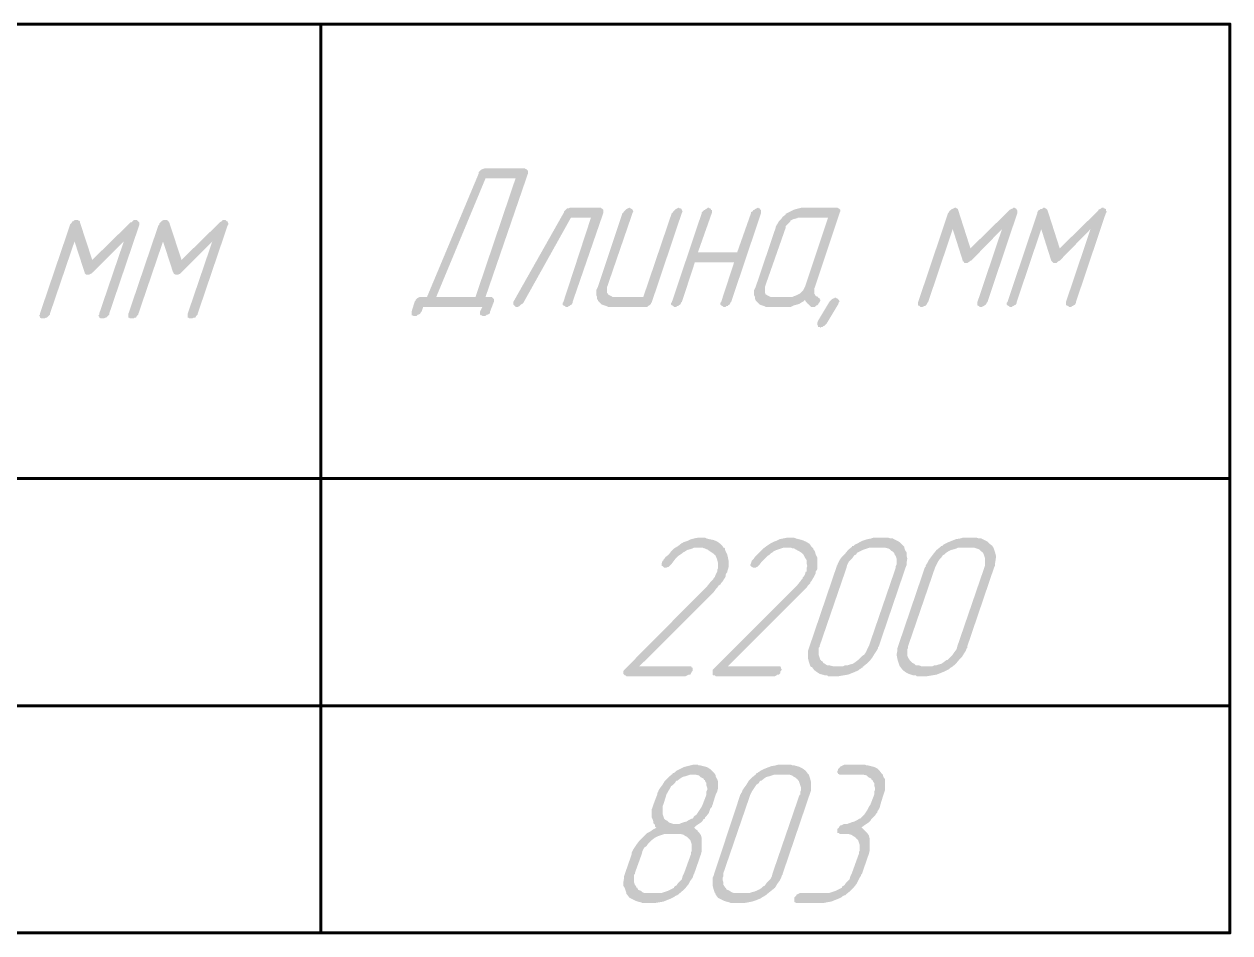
# Model space of a CAD drawing. Extents: x 260 to 1101, y 70 to 664.
# Drawn here: x 630.96 to 670.76, y 272.79 to 302.79 of the extents above; entities that cross this region are included whole.
import ezdxf

# ---------------------------------------------------------------- set-up
doc = ezdxf.new("R2010")
doc.units = 0
doc.header["$MEASUREMENT"] = 0
doc.layers.add('PDF _Геометрия', color=7, linetype='CONTINUOUS')
doc.layers.add('PDF _Сплошная заливка', color=7, linetype='CONTINUOUS')

msp = doc.modelspace()

# ---------------------------------------------------------------- hatches: boundary and pattern name
at = {"layer": 'PDF _Сплошная заливка', "transparency": 33554559}
h = msp.add_hatch(color=256, dxfattribs=at)
h.paths.add_polyline_path([(647.179, 297.697), (646.188, 297.697), (644.562, 293.785), (645.857, 293.785)], flags=0)
h.paths.add_polyline_path([(647.509, 298.002), (647.534, 298.002), (647.56, 297.976), (647.585, 297.951), (647.585, 297.9), (647.585, 297.849), (646.188, 293.785), (646.366, 293.785), (646.391, 293.785), (646.416, 293.76), (646.442, 293.735), (646.467, 293.709), (646.467, 293.684), (646.467, 293.633), (646.34, 293.303), (646.34, 293.303), (646.34, 293.277), (646.315, 293.227), (646.264, 293.201), (646.239, 293.201), (646.213, 293.176), (646.162, 293.15), (646.137, 293.15), (646.137, 293.15), (646.086, 293.15), (646.061, 293.176), (646.035, 293.176), (646.01, 293.201), (646.01, 293.201), (646.01, 293.252), (646.01, 293.303), (646.086, 293.455), (644.13, 293.455), (644.079, 293.303), (644.079, 293.303), (644.054, 293.277), (644.028, 293.227), (643.977, 293.201), (643.952, 293.201), (643.927, 293.176), (643.901, 293.15), (643.851, 293.15), (643.851, 293.15), (643.825, 293.15), (643.774, 293.176), (643.749, 293.176), (643.749, 293.201), (643.749, 293.227), (643.749, 293.252), (643.749, 293.303), (643.851, 293.633), (643.851, 293.633), (643.876, 293.658), (643.876, 293.684), (643.901, 293.709), (643.927, 293.735), (643.977, 293.76), (644.028, 293.785), (644.079, 293.785), (644.257, 293.785), (645.959, 297.849), (645.959, 297.875), (645.959, 297.875), (645.959, 297.9), (645.985, 297.926), (646.035, 297.976), (646.086, 298.002), (646.162, 298.027), (647.483, 298.027)], flags=0)
for points in [[(649.998, 296.706), (650.024, 296.706), (650.049, 296.681), (650.075, 296.656), (650.075, 296.605), (650.075, 296.554), (649.058, 293.608), (649.058, 293.608), (649.058, 293.582), (649.033, 293.531), (648.982, 293.506), (648.957, 293.481), (648.931, 293.481), (648.906, 293.455), (648.855, 293.455), (648.855, 293.455), (648.83, 293.455), (648.804, 293.481), (648.754, 293.506), (648.754, 293.506), (648.728, 293.531), (648.728, 293.557), (648.728, 293.582), (648.754, 293.608), (649.668, 296.402), (649.008, 296.402), (647.433, 293.582), (647.433, 293.582), (647.407, 293.557), (647.356, 293.531), (647.306, 293.481), (647.255, 293.455), (647.229, 293.455), (647.204, 293.455), (647.179, 293.455), (647.153, 293.481), (647.128, 293.506), (647.128, 293.506), (647.102, 293.531), (647.102, 293.557), (647.102, 293.608), (647.128, 293.658), (648.779, 296.579), (648.779, 296.605), (648.779, 296.605), (648.83, 296.656), (648.881, 296.706), (648.931, 296.706), (648.982, 296.732), (649.998, 296.732)], [(652.59, 296.706), (652.615, 296.706), (652.666, 296.681), (652.666, 296.656), (652.666, 296.656), (652.691, 296.605), (652.666, 296.554), (651.675, 293.608), (651.675, 293.608), (651.65, 293.582), (651.65, 293.557), (651.624, 293.531), (651.599, 293.506), (651.548, 293.481), (651.523, 293.455), (651.446, 293.455), (650.278, 293.455), (650.227, 293.455), (650.176, 293.481), (650.1, 293.506), (650.024, 293.531), (649.973, 293.582), (649.922, 293.633), (649.897, 293.658), (649.897, 293.684), (649.871, 293.709), (649.871, 293.785), (649.846, 293.836), (649.846, 293.912), (649.846, 294.014), (649.897, 294.116), (650.71, 296.554), (650.735, 296.554), (650.735, 296.579), (650.761, 296.605), (650.811, 296.656), (650.811, 296.656), (650.837, 296.681), (650.888, 296.706), (650.938, 296.732), (650.938, 296.732), (650.964, 296.706), (650.989, 296.706), (651.015, 296.681), (651.04, 296.656), (651.04, 296.656), (651.065, 296.605), (651.04, 296.554), (650.202, 294.116), (650.202, 294.09), (650.202, 294.09), (650.202, 294.065), (650.202, 294.014), (650.202, 293.963), (650.202, 293.912), (650.227, 293.887), (650.227, 293.862), (650.253, 293.862), (650.278, 293.836), (650.329, 293.811), (650.379, 293.785), (650.43, 293.785), (651.396, 293.785), (652.336, 296.554), (652.361, 296.554), (652.361, 296.579), (652.386, 296.605), (652.437, 296.656), (652.437, 296.656), (652.463, 296.681), (652.514, 296.706), (652.564, 296.732), (652.564, 296.732)], [(655.206, 296.706), (655.232, 296.706), (655.257, 296.681), (655.257, 296.656), (655.283, 296.656), (655.283, 296.605), (655.283, 296.554), (654.292, 293.608), (654.266, 293.608), (654.266, 293.582), (654.241, 293.531), (654.19, 293.506), (654.19, 293.481), (654.139, 293.481), (654.114, 293.455), (654.063, 293.455), (654.063, 293.455), (654.038, 293.455), (654.012, 293.481), (653.962, 293.506), (653.962, 293.506), (653.936, 293.531), (653.936, 293.557), (653.936, 293.582), (653.962, 293.608), (654.393, 294.928), (653.098, 294.928), (652.666, 293.608), (652.64, 293.608), (652.64, 293.582), (652.615, 293.531), (652.564, 293.506), (652.539, 293.481), (652.514, 293.481), (652.488, 293.455), (652.437, 293.455), (652.437, 293.455), (652.412, 293.455), (652.386, 293.481), (652.336, 293.506), (652.336, 293.506), (652.31, 293.531), (652.31, 293.557), (652.31, 293.582), (652.336, 293.608), (653.326, 296.554), (653.326, 296.554), (653.326, 296.579), (653.352, 296.605), (653.403, 296.656), (653.428, 296.656), (653.453, 296.681), (653.504, 296.706), (653.53, 296.732), (653.555, 296.732), (653.58, 296.706), (653.606, 296.706), (653.631, 296.681), (653.631, 296.656), (653.657, 296.656), (653.657, 296.605), (653.657, 296.554), (653.199, 295.259), (654.495, 295.259), (654.952, 296.554), (654.952, 296.554), (654.952, 296.579), (655.003, 296.605), (655.029, 296.656), (655.054, 296.656), (655.079, 296.681), (655.13, 296.706), (655.181, 296.732), (655.181, 296.732)], [(663.666, 296.706), (663.692, 296.706), (663.717, 296.681), (663.717, 296.656), (663.742, 296.63), (663.742, 296.605), (663.742, 296.579), (663.742, 296.554), (662.752, 293.608), (662.752, 293.608), (662.726, 293.582), (662.701, 293.531), (662.65, 293.506), (662.65, 293.481), (662.625, 293.481), (662.574, 293.455), (662.523, 293.455), (662.523, 293.455), (662.498, 293.455), (662.472, 293.481), (662.421, 293.506), (662.421, 293.506), (662.421, 293.531), (662.421, 293.557), (662.421, 293.582), (662.421, 293.608), (663.234, 296.021), (662.218, 294.979), (662.193, 294.979), (662.193, 294.979), (662.167, 294.954), (662.091, 294.903), (662.066, 294.903), (662.04, 294.903), (662.015, 294.903), (661.989, 294.903), (661.964, 294.954), (661.939, 294.954), (661.939, 294.979), (661.608, 296.021), (660.795, 293.608), (660.795, 293.608), (660.77, 293.582), (660.745, 293.531), (660.719, 293.506), (660.694, 293.481), (660.668, 293.481), (660.618, 293.455), (660.567, 293.455), (660.567, 293.455), (660.541, 293.455), (660.516, 293.481), (660.465, 293.506), (660.465, 293.506), (660.465, 293.531), (660.465, 293.557), (660.465, 293.582), (660.465, 293.608), (661.456, 296.554), (661.456, 296.554), (661.481, 296.579), (661.507, 296.63), (661.558, 296.656), (661.558, 296.681), (661.583, 296.681), (661.634, 296.706), (661.685, 296.732), (661.71, 296.732), (661.735, 296.706), (661.735, 296.706), (661.761, 296.706), (661.761, 296.681), (661.786, 296.681), (661.786, 296.656), (662.193, 295.386), (663.463, 296.63), (663.488, 296.656), (663.488, 296.656), (663.539, 296.681), (663.59, 296.706), (663.615, 296.732), (663.641, 296.732)], [(666.588, 296.706), (666.613, 296.706), (666.664, 296.681), (666.664, 296.656), (666.664, 296.63), (666.689, 296.605), (666.689, 296.579), (666.664, 296.554), (665.673, 293.608), (665.673, 293.608), (665.673, 293.582), (665.648, 293.531), (665.597, 293.506), (665.572, 293.481), (665.546, 293.481), (665.521, 293.455), (665.47, 293.455), (665.47, 293.455), (665.445, 293.455), (665.419, 293.481), (665.368, 293.506), (665.343, 293.506), (665.343, 293.531), (665.343, 293.557), (665.343, 293.582), (665.343, 293.608), (666.156, 296.021), (665.14, 294.979), (665.14, 294.979), (665.14, 294.979), (665.089, 294.954), (665.038, 294.903), (665.013, 294.903), (664.962, 294.903), (664.962, 294.903), (664.936, 294.903), (664.886, 294.954), (664.886, 294.954), (664.86, 294.979), (664.53, 296.021), (663.717, 293.608), (663.717, 293.608), (663.717, 293.582), (663.692, 293.531), (663.641, 293.506), (663.615, 293.481), (663.59, 293.481), (663.565, 293.455), (663.514, 293.455), (663.514, 293.455), (663.488, 293.455), (663.463, 293.481), (663.412, 293.506), (663.412, 293.506), (663.387, 293.531), (663.387, 293.557), (663.387, 293.582), (663.412, 293.608), (664.403, 296.554), (664.403, 296.554), (664.403, 296.579), (664.428, 296.63), (664.479, 296.656), (664.505, 296.681), (664.53, 296.681), (664.581, 296.706), (664.606, 296.732), (664.632, 296.732), (664.657, 296.706), (664.682, 296.706), (664.682, 296.706), (664.708, 296.681), (664.708, 296.681), (664.733, 296.656), (665.14, 295.386), (666.41, 296.63), (666.41, 296.656), (666.41, 296.656), (666.461, 296.681), (666.511, 296.706), (666.537, 296.732), (666.588, 296.732)], [(634.679, 296.325), (634.705, 296.3), (634.73, 296.275), (634.73, 296.275), (634.756, 296.249), (634.756, 296.198), (634.756, 296.173), (634.756, 296.148), (633.765, 293.227), (633.765, 293.201), (633.739, 293.176), (633.714, 293.15), (633.663, 293.1), (633.663, 293.1), (633.638, 293.1), (633.587, 293.074), (633.536, 293.074), (633.536, 293.074), (633.511, 293.074), (633.485, 293.074), (633.435, 293.1), (633.435, 293.1), (633.435, 293.125), (633.409, 293.176), (633.435, 293.201), (633.435, 293.227), (634.248, 295.614), (633.231, 294.598), (633.206, 294.598), (633.206, 294.573), (633.155, 294.547), (633.104, 294.522), (633.079, 294.522), (633.053, 294.522), (633.028, 294.522), (633.003, 294.522), (632.977, 294.547), (632.952, 294.573), (632.952, 294.598), (632.622, 295.614), (631.809, 293.227), (631.809, 293.201), (631.783, 293.176), (631.758, 293.15), (631.707, 293.1), (631.707, 293.1), (631.682, 293.1), (631.631, 293.074), (631.58, 293.074), (631.58, 293.074), (631.555, 293.074), (631.529, 293.074), (631.478, 293.1), (631.478, 293.1), (631.478, 293.125), (631.453, 293.176), (631.478, 293.201), (631.478, 293.227), (632.469, 296.148), (632.469, 296.173), (632.495, 296.198), (632.52, 296.224), (632.545, 296.275), (632.571, 296.275), (632.596, 296.3), (632.647, 296.325), (632.698, 296.325), (632.723, 296.325), (632.723, 296.325), (632.749, 296.3), (632.749, 296.3), (632.774, 296.3), (632.799, 296.275), (632.799, 296.249), (633.206, 295.005), (634.476, 296.249), (634.501, 296.249), (634.501, 296.249), (634.527, 296.275), (634.578, 296.325), (634.629, 296.325), (634.654, 296.325)], [(637.601, 296.325), (637.626, 296.3), (637.652, 296.275), (637.677, 296.275), (637.677, 296.249), (637.703, 296.198), (637.703, 296.173), (637.677, 296.148), (636.686, 293.227), (636.686, 293.201), (636.661, 293.176), (636.636, 293.15), (636.61, 293.1), (636.585, 293.1), (636.559, 293.1), (636.509, 293.074), (636.483, 293.074), (636.458, 293.074), (636.458, 293.074), (636.407, 293.074), (636.382, 293.1), (636.356, 293.1), (636.356, 293.125), (636.356, 293.176), (636.356, 293.201), (636.356, 293.227), (637.169, 295.614), (636.153, 294.598), (636.153, 294.598), (636.127, 294.573), (636.102, 294.547), (636.051, 294.522), (636.026, 294.522), (635.975, 294.522), (635.975, 294.522), (635.95, 294.522), (635.899, 294.547), (635.899, 294.573), (635.873, 294.598), (635.543, 295.614), (634.73, 293.227), (634.73, 293.201), (634.705, 293.176), (634.679, 293.15), (634.654, 293.1), (634.629, 293.1), (634.603, 293.1), (634.578, 293.074), (634.527, 293.074), (634.501, 293.074), (634.501, 293.074), (634.451, 293.074), (634.425, 293.1), (634.4, 293.1), (634.4, 293.125), (634.4, 293.176), (634.4, 293.201), (634.4, 293.227), (635.391, 296.148), (635.416, 296.173), (635.416, 296.198), (635.442, 296.224), (635.492, 296.275), (635.492, 296.275), (635.518, 296.3), (635.569, 296.325), (635.619, 296.325), (635.645, 296.325), (635.67, 296.325), (635.696, 296.3), (635.696, 296.3), (635.696, 296.3), (635.721, 296.275), (635.746, 296.249), (636.153, 295.005), (637.423, 296.249), (637.423, 296.249), (637.423, 296.249), (637.474, 296.275), (637.525, 296.325), (637.55, 296.325), (637.575, 296.325)], [(657.772, 293.735), (657.798, 293.735), (657.823, 293.709), (657.823, 293.709), (657.848, 293.684), (657.874, 293.633), (657.848, 293.608), (657.848, 293.608), (657.823, 293.531), (657.442, 292.896), (657.417, 292.871), (657.366, 292.82), (657.34, 292.82), (657.34, 292.82), (657.315, 292.795), (657.264, 292.795), (657.264, 292.769), (657.239, 292.769), (657.213, 292.795), (657.163, 292.795), (657.163, 292.82), (657.163, 292.82), (657.137, 292.871), (657.137, 292.896), (657.137, 292.922), (657.137, 292.922), (657.163, 292.998), (657.544, 293.633), (657.569, 293.658), (657.594, 293.684), (657.62, 293.709), (657.62, 293.709), (657.671, 293.735), (657.696, 293.735), (657.721, 293.76), (657.747, 293.76)], [(653.403, 285.835), (653.428, 285.835), (653.479, 285.81), (653.58, 285.784), (653.708, 285.759), (653.835, 285.708), (653.936, 285.632), (654.012, 285.556), (654.038, 285.505), (654.038, 285.505), (654.063, 285.505), (654.089, 285.48), (654.089, 285.454), (654.114, 285.378), (654.165, 285.276), (654.19, 285.175), (654.216, 285.048), (654.216, 284.972), (654.216, 284.895), (654.19, 284.794), (654.165, 284.718), (654.165, 284.718), (654.165, 284.692), (654.139, 284.667), (654.114, 284.616), (654.114, 284.565), (654.089, 284.514), (654.012, 284.387), (654.012, 284.387), (653.987, 284.362), (653.962, 284.337), (653.936, 284.286), (653.885, 284.26), (653.835, 284.184), (653.784, 284.133), (653.733, 284.057), (651.269, 281.593), (652.92, 281.593), (652.945, 281.593), (652.971, 281.593), (652.996, 281.543), (653.022, 281.543), (653.022, 281.517), (653.022, 281.492), (653.022, 281.441), (653.022, 281.441), (652.996, 281.416), (652.971, 281.365), (652.945, 281.314), (652.92, 281.314), (652.895, 281.314), (652.844, 281.289), (652.793, 281.263), (650.837, 281.263), (650.811, 281.289), (650.786, 281.289), (650.761, 281.314), (650.735, 281.339), (650.735, 281.365), (650.735, 281.39), (650.735, 281.441), (650.761, 281.441), (650.761, 281.466), (650.811, 281.517), (653.504, 284.235), (653.606, 284.362), (653.708, 284.464), (653.708, 284.489), (653.733, 284.489), (653.733, 284.514), (653.758, 284.54), (653.784, 284.616), (653.835, 284.718), (653.835, 284.718), (653.835, 284.718), (653.835, 284.768), (653.86, 284.819), (653.86, 284.895), (653.86, 284.997), (653.835, 285.099), (653.809, 285.175), (653.784, 285.226), (653.758, 285.276), (653.733, 285.276), (653.733, 285.302), (653.708, 285.302), (653.682, 285.327), (653.606, 285.378), (653.53, 285.429), (653.53, 285.429), (653.504, 285.454), (653.479, 285.454), (653.428, 285.48), (653.403, 285.48), (653.352, 285.505), (653.225, 285.505), (653.199, 285.505), (653.149, 285.505), (653.072, 285.505), (653.022, 285.48), (652.945, 285.454), (652.844, 285.429), (652.768, 285.378), (652.768, 285.378), (652.717, 285.353), (652.691, 285.327), (652.615, 285.276), (652.539, 285.226), (652.463, 285.149), (652.386, 285.048), (652.31, 284.946), (652.31, 284.946), (652.285, 284.921), (652.259, 284.895), (652.234, 284.87), (652.209, 284.87), (652.209, 284.87), (652.158, 284.845), (652.132, 284.845), (652.107, 284.845), (652.082, 284.845), (652.056, 284.87), (652.031, 284.895), (652.005, 284.895), (652.005, 284.921), (652.005, 284.946), (652.005, 284.997), (652.031, 285.073), (652.031, 285.073), (652.056, 285.073), (652.056, 285.099), (652.082, 285.124), (652.132, 285.2), (652.234, 285.276), (652.31, 285.378), (652.412, 285.48), (652.539, 285.556), (652.666, 285.657), (652.666, 285.657), (652.691, 285.657), (652.717, 285.683), (652.793, 285.708), (652.869, 285.734), (652.971, 285.784), (653.072, 285.81), (653.199, 285.835), (653.326, 285.835), (653.377, 285.835)], [(656.324, 285.835), (656.375, 285.835), (656.426, 285.81), (656.527, 285.784), (656.629, 285.759), (656.756, 285.708), (656.883, 285.632), (656.934, 285.556), (656.985, 285.505), (656.985, 285.505), (656.985, 285.505), (657.01, 285.48), (657.01, 285.454), (657.061, 285.378), (657.086, 285.276), (657.137, 285.175), (657.137, 285.048), (657.137, 284.972), (657.137, 284.895), (657.137, 284.794), (657.086, 284.718), (657.086, 284.718), (657.086, 284.692), (657.086, 284.667), (657.061, 284.616), (657.035, 284.565), (657.01, 284.514), (656.934, 284.387), (656.934, 284.387), (656.908, 284.362), (656.908, 284.337), (656.858, 284.286), (656.832, 284.26), (656.782, 284.184), (656.731, 284.133), (656.654, 284.057), (654.19, 281.593), (655.842, 281.593), (655.867, 281.593), (655.918, 281.593), (655.943, 281.543), (655.943, 281.543), (655.943, 281.517), (655.969, 281.492), (655.943, 281.441), (655.943, 281.441), (655.918, 281.416), (655.918, 281.365), (655.867, 281.314), (655.842, 281.314), (655.816, 281.314), (655.791, 281.289), (655.74, 281.263), (653.784, 281.263), (653.758, 281.289), (653.708, 281.289), (653.682, 281.314), (653.682, 281.339), (653.682, 281.365), (653.682, 281.39), (653.682, 281.441), (653.682, 281.441), (653.682, 281.466), (653.733, 281.517), (656.451, 284.235), (656.553, 284.362), (656.629, 284.464), (656.654, 284.489), (656.654, 284.489), (656.654, 284.514), (656.68, 284.54), (656.731, 284.616), (656.756, 284.718), (656.756, 284.718), (656.782, 284.718), (656.782, 284.768), (656.782, 284.819), (656.807, 284.895), (656.782, 284.997), (656.782, 285.099), (656.731, 285.175), (656.705, 285.226), (656.68, 285.276), (656.68, 285.276), (656.654, 285.302), (656.654, 285.302), (656.629, 285.327), (656.553, 285.378), (656.451, 285.429), (656.451, 285.429), (656.451, 285.454), (656.4, 285.454), (656.375, 285.48), (656.324, 285.48), (656.273, 285.505), (656.172, 285.505), (656.121, 285.505), (656.07, 285.505), (656.019, 285.505), (655.943, 285.48), (655.867, 285.454), (655.791, 285.429), (655.689, 285.378), (655.689, 285.378), (655.664, 285.353), (655.613, 285.327), (655.562, 285.276), (655.486, 285.226), (655.41, 285.149), (655.308, 285.048), (655.232, 284.946), (655.232, 284.946), (655.206, 284.921), (655.181, 284.895), (655.156, 284.87), (655.156, 284.87), (655.13, 284.87), (655.105, 284.845), (655.054, 284.845), (655.054, 284.845), (655.029, 284.845), (654.978, 284.87), (654.952, 284.895), (654.952, 284.895), (654.927, 284.921), (654.927, 284.946), (654.952, 284.997), (654.978, 285.073), (654.978, 285.073), (654.978, 285.073), (655.003, 285.099), (655.029, 285.124), (655.079, 285.2), (655.156, 285.276), (655.257, 285.378), (655.359, 285.48), (655.46, 285.556), (655.613, 285.657), (655.613, 285.657), (655.613, 285.657), (655.664, 285.683), (655.714, 285.708), (655.791, 285.734), (655.892, 285.784), (656.019, 285.81), (656.146, 285.835), (656.248, 285.835), (656.299, 285.835)], [(658.763, 278.317), (658.814, 278.317), (658.916, 278.291), (659.017, 278.266), (659.119, 278.215), (659.195, 278.139), (659.271, 278.037), (659.297, 278.037), (659.297, 278.012), (659.322, 277.936), (659.373, 277.86), (659.373, 277.758), (659.373, 277.631), (659.373, 277.504), (659.347, 277.428), (659.322, 277.352), (659.22, 277.021), (659.195, 276.92), (659.169, 276.869), (659.119, 276.793), (659.119, 276.793), (659.119, 276.767), (659.093, 276.742), (659.043, 276.666), (658.992, 276.615), (658.966, 276.59), (658.966, 276.59), (658.916, 276.539), (658.89, 276.488), (658.839, 276.437), (658.763, 276.386), (658.687, 276.336), (658.585, 276.259), (658.611, 276.259), (658.636, 276.234), (658.661, 276.209), (658.687, 276.183), (658.738, 276.132), (658.788, 276.082), (658.839, 276.006), (658.865, 275.904), (658.865, 275.904), (658.865, 275.878), (658.865, 275.828), (658.865, 275.777), (658.865, 275.675), (658.865, 275.599), (658.865, 275.497), (658.839, 275.396), (658.611, 274.736), (658.611, 274.736), (658.611, 274.736), (658.585, 274.71), (658.585, 274.685), (658.534, 274.608), (658.484, 274.507), (658.433, 274.405), (658.331, 274.278), (658.23, 274.177), (658.077, 274.05), (658.077, 274.05), (658.077, 274.05), (658.052, 274.024), (658.026, 274.024), (657.976, 273.999), (657.95, 273.973), (657.848, 273.923), (657.721, 273.872), (657.594, 273.821), (657.442, 273.796), (657.315, 273.77), (656.477, 273.77), (656.451, 273.77), (656.4, 273.796), (656.375, 273.821), (656.375, 273.821), (656.375, 273.846), (656.375, 273.897), (656.375, 273.948), (656.375, 273.948), (656.4, 273.973), (656.426, 273.999), (656.451, 274.024), (656.451, 274.05), (656.502, 274.075), (656.553, 274.1), (656.604, 274.1), (657.467, 274.1), (657.518, 274.1), (657.594, 274.126), (657.671, 274.151), (657.747, 274.177), (657.848, 274.227), (657.95, 274.278), (657.95, 274.304), (657.976, 274.329), (658.026, 274.354), (658.077, 274.431), (658.128, 274.481), (658.204, 274.558), (658.23, 274.659), (658.28, 274.761), (658.509, 275.396), (658.509, 275.421), (658.509, 275.447), (658.534, 275.497), (658.534, 275.548), (658.534, 275.624), (658.534, 275.701), (658.509, 275.777), (658.484, 275.853), (658.458, 275.878), (658.458, 275.878), (658.407, 275.929), (658.382, 275.955), (658.331, 275.98), (658.255, 276.031), (658.153, 276.056), (658.077, 276.056), (657.899, 276.056), (657.874, 276.056), (657.848, 276.082), (657.798, 276.082), (657.798, 276.107), (657.798, 276.132), (657.798, 276.158), (657.798, 276.209), (657.798, 276.234), (657.823, 276.234), (657.848, 276.259), (657.874, 276.31), (657.899, 276.336), (657.925, 276.336), (657.976, 276.361), (658.026, 276.386), (658.077, 276.386), (658.128, 276.386), (658.204, 276.412), (658.255, 276.437), (658.357, 276.463), (658.458, 276.513), (658.534, 276.564), (658.56, 276.564), (658.585, 276.59), (658.636, 276.64), (658.687, 276.691), (658.738, 276.767), (658.788, 276.844), (658.839, 276.945), (658.89, 277.021), (659.017, 277.352), (659.017, 277.352), (659.017, 277.402), (659.017, 277.453), (659.043, 277.504), (659.043, 277.58), (659.017, 277.656), (659.017, 277.733), (658.966, 277.809), (658.966, 277.834), (658.941, 277.834), (658.916, 277.885), (658.865, 277.91), (658.814, 277.936), (658.763, 277.987), (658.661, 278.012), (658.585, 278.012), (657.899, 278.012), (657.874, 278.012), (657.848, 278.037), (657.823, 278.037), (657.823, 278.063), (657.798, 278.088), (657.798, 278.114), (657.823, 278.164), (657.823, 278.19), (657.823, 278.19), (657.848, 278.215), (657.899, 278.266), (657.899, 278.291), (657.925, 278.291), (657.976, 278.317), (658.026, 278.342), (658.712, 278.342)]]:
    msp.add_hatch(color=256, dxfattribs=at).paths.add_polyline_path(points)
h = msp.add_hatch(color=256, dxfattribs=at)
h.paths.add_polyline_path([(657.493, 296.402), (656.502, 296.402), (656.477, 296.376), (656.451, 296.376), (656.35, 296.351), (656.299, 296.325), (656.248, 296.3), (656.248, 296.3), (656.248, 296.275), (656.223, 296.249), (656.197, 296.224), (656.121, 296.148), (656.096, 296.122), (656.096, 296.071), (655.41, 294.116), (655.41, 294.09), (655.41, 294.09), (655.41, 294.065), (655.41, 294.014), (655.41, 293.963), (655.41, 293.912), (655.435, 293.887), (655.435, 293.862), (655.46, 293.862), (655.486, 293.836), (655.537, 293.811), (655.587, 293.785), (655.638, 293.785), (656.299, 293.785), (656.324, 293.785), (656.375, 293.811), (656.451, 293.836), (656.502, 293.862), (656.553, 293.887), (656.553, 293.887), (656.553, 293.887), (656.578, 293.912), (656.604, 293.938), (656.68, 294.014), (656.705, 294.065), (656.731, 294.116)], flags=0)
h.paths.add_polyline_path([(657.823, 296.706), (657.848, 296.706), (657.874, 296.681), (657.899, 296.656), (657.899, 296.605), (657.874, 296.554), (657.061, 294.116), (657.061, 294.09), (657.035, 294.09), (657.035, 294.065), (657.035, 294.039), (657.035, 293.989), (657.035, 293.912), (657.035, 293.887), (657.061, 293.862), (657.086, 293.811), (657.163, 293.785), (657.163, 293.785), (657.163, 293.76), (657.213, 293.735), (657.213, 293.709), (657.239, 293.684), (657.239, 293.658), (657.213, 293.608), (657.213, 293.608), (657.188, 293.582), (657.163, 293.531), (657.137, 293.506), (657.112, 293.506), (657.086, 293.481), (657.061, 293.455), (657.01, 293.455), (656.959, 293.455), (656.934, 293.455), (656.908, 293.481), (656.883, 293.506), (656.832, 293.557), (656.807, 293.557), (656.807, 293.557), (656.807, 293.582), (656.782, 293.608), (656.756, 293.633), (656.731, 293.684), (656.731, 293.684), (656.68, 293.633), (656.629, 293.608), (656.553, 293.557), (656.477, 293.531), (656.375, 293.506), (656.273, 293.455), (656.172, 293.455), (655.486, 293.455), (655.435, 293.455), (655.384, 293.481), (655.308, 293.506), (655.232, 293.531), (655.181, 293.582), (655.13, 293.633), (655.105, 293.658), (655.105, 293.684), (655.079, 293.709), (655.079, 293.785), (655.054, 293.836), (655.054, 293.912), (655.054, 294.014), (655.105, 294.116), (655.765, 296.071), (655.765, 296.071), (655.765, 296.097), (655.791, 296.148), (655.842, 296.224), (655.867, 296.275), (655.943, 296.351), (655.994, 296.427), (656.096, 296.503), (656.096, 296.529), (656.146, 296.554), (656.197, 296.579), (656.248, 296.605), (656.35, 296.656), (656.426, 296.681), (656.527, 296.706), (656.629, 296.732), (657.798, 296.732)], flags=0)
h = msp.add_hatch(color=256, dxfattribs=at)
h.paths.add_polyline_path([(659.297, 285.505), (658.916, 285.505), (658.865, 285.505), (658.788, 285.48), (658.712, 285.454), (658.636, 285.429), (658.534, 285.378), (658.433, 285.327), (658.433, 285.302), (658.407, 285.276), (658.357, 285.251), (658.306, 285.175), (658.255, 285.124), (658.179, 285.048), (658.128, 284.946), (658.103, 284.845), (657.213, 282.254), (657.213, 282.228), (657.188, 282.203), (657.188, 282.152), (657.188, 282.101), (657.188, 282.025), (657.188, 281.949), (657.213, 281.873), (657.239, 281.797), (657.264, 281.797), (657.264, 281.771), (657.315, 281.746), (657.34, 281.695), (657.391, 281.67), (657.467, 281.619), (657.544, 281.619), (657.645, 281.593), (658.001, 281.593), (658.052, 281.619), (658.128, 281.619), (658.204, 281.644), (658.306, 281.67), (658.382, 281.72), (658.484, 281.797), (658.484, 281.797), (658.509, 281.822), (658.56, 281.873), (658.611, 281.924), (658.687, 281.974), (658.738, 282.051), (658.788, 282.152), (658.839, 282.254), (659.728, 284.845), (659.728, 284.87), (659.728, 284.895), (659.754, 284.946), (659.754, 284.997), (659.754, 285.073), (659.754, 285.149), (659.728, 285.226), (659.678, 285.302), (659.678, 285.327), (659.652, 285.353), (659.627, 285.378), (659.576, 285.403), (659.525, 285.454), (659.474, 285.48), (659.373, 285.505)], flags=0)
h.paths.add_polyline_path([(659.474, 285.835), (659.551, 285.81), (659.627, 285.81), (659.728, 285.759), (659.83, 285.708), (659.906, 285.632), (659.982, 285.556), (660.008, 285.53), (660.008, 285.505), (660.033, 285.429), (660.084, 285.353), (660.084, 285.251), (660.109, 285.149), (660.084, 284.997), (660.084, 284.921), (660.059, 284.87), (659.169, 282.254), (659.169, 282.228), (659.144, 282.228), (659.144, 282.203), (659.144, 282.178), (659.093, 282.101), (659.043, 282.025), (658.966, 281.898), (658.89, 281.797), (658.763, 281.67), (658.636, 281.568), (658.636, 281.568), (658.636, 281.543), (658.611, 281.543), (658.585, 281.517), (658.534, 281.492), (658.509, 281.466), (658.407, 281.416), (658.28, 281.365), (658.153, 281.314), (658.001, 281.289), (657.848, 281.263), (657.493, 281.263), (657.467, 281.289), (657.391, 281.289), (657.315, 281.314), (657.213, 281.339), (657.137, 281.39), (657.035, 281.466), (656.959, 281.568), (656.934, 281.568), (656.908, 281.593), (656.883, 281.67), (656.858, 281.746), (656.832, 281.847), (656.832, 281.974), (656.832, 282.101), (656.858, 282.178), (656.883, 282.254), (657.772, 284.87), (657.772, 284.87), (657.772, 284.87), (657.772, 284.895), (657.798, 284.921), (657.823, 284.997), (657.874, 285.099), (657.95, 285.2), (658.052, 285.302), (658.153, 285.429), (658.28, 285.53), (658.28, 285.556), (658.306, 285.556), (658.331, 285.556), (658.357, 285.581), (658.382, 285.607), (658.433, 285.632), (658.534, 285.683), (658.636, 285.734), (658.788, 285.784), (658.916, 285.81), (658.992, 285.835), (659.449, 285.835)], flags=0)
h = msp.add_hatch(color=256, dxfattribs=at)
h.paths.add_polyline_path([(662.218, 285.505), (661.837, 285.505), (661.786, 285.505), (661.735, 285.48), (661.659, 285.454), (661.558, 285.429), (661.456, 285.378), (661.38, 285.327), (661.354, 285.302), (661.329, 285.276), (661.278, 285.251), (661.227, 285.175), (661.177, 285.124), (661.126, 285.048), (661.075, 284.946), (661.024, 284.845), (660.135, 282.254), (660.135, 282.228), (660.135, 282.203), (660.109, 282.152), (660.109, 282.101), (660.109, 282.025), (660.109, 281.949), (660.135, 281.873), (660.186, 281.797), (660.186, 281.797), (660.211, 281.771), (660.237, 281.746), (660.287, 281.695), (660.338, 281.67), (660.389, 281.619), (660.491, 281.619), (660.567, 281.593), (660.948, 281.593), (660.999, 281.619), (661.05, 281.619), (661.126, 281.644), (661.227, 281.67), (661.303, 281.72), (661.405, 281.797), (661.431, 281.797), (661.456, 281.822), (661.507, 281.873), (661.558, 281.924), (661.608, 281.974), (661.659, 282.051), (661.735, 282.152), (661.761, 282.254), (662.65, 284.845), (662.65, 284.87), (662.675, 284.895), (662.675, 284.946), (662.675, 284.997), (662.675, 285.073), (662.675, 285.149), (662.65, 285.226), (662.625, 285.302), (662.599, 285.327), (662.599, 285.353), (662.548, 285.378), (662.523, 285.403), (662.472, 285.454), (662.396, 285.48), (662.32, 285.505)], flags=0)
h.paths.add_polyline_path([(662.396, 285.835), (662.472, 285.81), (662.548, 285.81), (662.65, 285.759), (662.752, 285.708), (662.828, 285.632), (662.929, 285.556), (662.929, 285.53), (662.955, 285.505), (662.98, 285.429), (663.006, 285.353), (663.031, 285.251), (663.031, 285.149), (663.006, 284.997), (663.006, 284.921), (662.98, 284.87), (662.091, 282.254), (662.091, 282.228), (662.091, 282.228), (662.091, 282.203), (662.066, 282.178), (662.04, 282.101), (661.989, 282.025), (661.913, 281.898), (661.812, 281.797), (661.71, 281.67), (661.583, 281.568), (661.558, 281.568), (661.558, 281.543), (661.532, 281.543), (661.507, 281.517), (661.481, 281.492), (661.431, 281.466), (661.329, 281.416), (661.202, 281.365), (661.075, 281.314), (660.922, 281.289), (660.77, 281.263), (660.414, 281.263), (660.389, 281.289), (660.313, 281.289), (660.237, 281.314), (660.16, 281.339), (660.059, 281.39), (659.957, 281.466), (659.881, 281.568), (659.881, 281.568), (659.855, 281.593), (659.83, 281.67), (659.805, 281.746), (659.779, 281.847), (659.754, 281.974), (659.779, 282.101), (659.779, 282.178), (659.805, 282.254), (660.694, 284.87), (660.694, 284.87), (660.719, 284.87), (660.719, 284.895), (660.719, 284.921), (660.77, 284.997), (660.821, 285.099), (660.897, 285.2), (660.973, 285.302), (661.075, 285.429), (661.202, 285.53), (661.227, 285.556), (661.227, 285.556), (661.253, 285.556), (661.278, 285.581), (661.303, 285.607), (661.354, 285.632), (661.456, 285.683), (661.583, 285.734), (661.71, 285.784), (661.862, 285.81), (661.939, 285.835), (662.371, 285.835)], flags=0)
h = msp.add_hatch(color=256, dxfattribs=at)
h.paths.add_polyline_path([(653.047, 278.012), (652.996, 278.012), (652.945, 278.012), (652.869, 277.987), (652.793, 277.961), (652.691, 277.936), (652.615, 277.885), (652.514, 277.809), (652.488, 277.809), (652.463, 277.783), (652.437, 277.733), (652.386, 277.682), (652.31, 277.631), (652.259, 277.529), (652.209, 277.453), (652.158, 277.352), (652.056, 277.021), (652.056, 277.021), (652.031, 276.971), (652.031, 276.92), (652.031, 276.869), (652.031, 276.793), (652.031, 276.717), (652.056, 276.64), (652.082, 276.564), (652.082, 276.564), (652.107, 276.539), (652.132, 276.513), (652.183, 276.488), (652.234, 276.437), (652.31, 276.412), (652.386, 276.386), (652.488, 276.386), (652.539, 276.386), (652.59, 276.386), (652.64, 276.412), (652.717, 276.437), (652.818, 276.463), (652.895, 276.513), (652.996, 276.564), (653.022, 276.564), (653.047, 276.59), (653.072, 276.64), (653.149, 276.691), (653.199, 276.767), (653.25, 276.844), (653.301, 276.92), (653.352, 277.021), (653.479, 277.352), (653.479, 277.377), (653.479, 277.402), (653.479, 277.453), (653.504, 277.504), (653.504, 277.58), (653.479, 277.656), (653.479, 277.733), (653.428, 277.809), (653.428, 277.834), (653.403, 277.834), (653.377, 277.885), (653.326, 277.91), (653.276, 277.936), (653.225, 277.987), (653.123, 278.012)], flags=0)
h.paths.add_polyline_path([(652.539, 276.056), (652.158, 276.056), (652.107, 276.056), (652.031, 276.031), (651.955, 276.006), (651.878, 275.98), (651.777, 275.929), (651.675, 275.853), (651.675, 275.853), (651.65, 275.828), (651.599, 275.777), (651.548, 275.726), (651.497, 275.65), (651.421, 275.599), (651.37, 275.497), (651.345, 275.396), (651.116, 274.761), (651.116, 274.736), (651.091, 274.71), (651.091, 274.659), (651.091, 274.608), (651.091, 274.532), (651.091, 274.456), (651.116, 274.38), (651.167, 274.304), (651.167, 274.278), (651.192, 274.278), (651.218, 274.227), (651.243, 274.202), (651.319, 274.177), (651.37, 274.126), (651.446, 274.1), (651.548, 274.1), (651.929, 274.1), (651.98, 274.1), (652.056, 274.126), (652.132, 274.151), (652.209, 274.177), (652.31, 274.227), (652.412, 274.278), (652.412, 274.304), (652.437, 274.329), (652.488, 274.354), (652.539, 274.431), (652.59, 274.481), (652.666, 274.558), (652.691, 274.659), (652.742, 274.761), (652.971, 275.396), (652.971, 275.421), (652.971, 275.447), (652.996, 275.497), (652.996, 275.548), (652.996, 275.624), (652.996, 275.701), (652.971, 275.777), (652.945, 275.853), (652.92, 275.878), (652.92, 275.878), (652.869, 275.929), (652.844, 275.955), (652.793, 275.98), (652.717, 276.031), (652.615, 276.056)], flags=0)
h.paths.add_polyline_path([(653.225, 278.317), (653.276, 278.317), (653.377, 278.291), (653.479, 278.266), (653.58, 278.215), (653.657, 278.139), (653.758, 278.037), (653.758, 278.037), (653.758, 278.037), (653.784, 277.987), (653.784, 277.961), (653.809, 277.91), (653.835, 277.86), (653.86, 277.783), (653.86, 277.733), (653.86, 277.555), (653.835, 277.453), (653.784, 277.352), (653.682, 277.021), (653.682, 277.021), (653.657, 276.971), (653.657, 276.945), (653.606, 276.894), (653.58, 276.818), (653.555, 276.742), (653.453, 276.615), (653.428, 276.59), (653.428, 276.564), (653.377, 276.539), (653.352, 276.488), (653.301, 276.437), (653.225, 276.386), (653.149, 276.336), (653.072, 276.259), (653.072, 276.259), (653.098, 276.234), (653.123, 276.209), (653.174, 276.183), (653.199, 276.132), (653.25, 276.082), (653.301, 276.006), (653.326, 275.904), (653.326, 275.904), (653.326, 275.878), (653.326, 275.828), (653.326, 275.777), (653.326, 275.675), (653.326, 275.599), (653.326, 275.497), (653.301, 275.396), (653.072, 274.736), (653.072, 274.736), (653.072, 274.736), (653.047, 274.71), (653.047, 274.685), (653.022, 274.608), (652.945, 274.507), (652.895, 274.405), (652.793, 274.278), (652.691, 274.177), (652.539, 274.05), (652.539, 274.05), (652.539, 274.05), (652.514, 274.024), (652.488, 274.024), (652.437, 273.999), (652.412, 273.973), (652.31, 273.923), (652.183, 273.872), (652.056, 273.821), (651.904, 273.796), (651.751, 273.77), (651.396, 273.77), (651.37, 273.77), (651.319, 273.796), (651.218, 273.821), (651.142, 273.846), (651.04, 273.897), (650.938, 273.948), (650.862, 274.05), (650.837, 274.075), (650.837, 274.1), (650.811, 274.177), (650.786, 274.253), (650.735, 274.354), (650.735, 274.456), (650.761, 274.608), (650.761, 274.659), (650.786, 274.736), (651.015, 275.396), (651.015, 275.421), (651.015, 275.447), (651.04, 275.497), (651.065, 275.548), (651.116, 275.624), (651.167, 275.701), (651.243, 275.802), (651.319, 275.878), (651.319, 275.878), (651.345, 275.904), (651.396, 275.955), (651.446, 276.006), (651.523, 276.082), (651.624, 276.132), (651.726, 276.209), (651.828, 276.259), (651.828, 276.259), (651.802, 276.285), (651.777, 276.31), (651.777, 276.361), (651.726, 276.412), (651.726, 276.463), (651.701, 276.539), (651.675, 276.59), (651.675, 276.615), (651.675, 276.64), (651.675, 276.666), (651.675, 276.717), (651.675, 276.793), (651.675, 276.869), (651.701, 276.945), (651.726, 277.021), (651.853, 277.352), (651.853, 277.352), (651.853, 277.377), (651.853, 277.402), (651.878, 277.428), (651.904, 277.504), (651.955, 277.58), (652.031, 277.682), (652.107, 277.809), (652.234, 277.936), (652.361, 278.037), (652.361, 278.063), (652.386, 278.063), (652.437, 278.088), (652.488, 278.139), (652.539, 278.164), (652.59, 278.19), (652.742, 278.266), (652.945, 278.317), (653.047, 278.342), (653.199, 278.342)], flags=0)
h = msp.add_hatch(color=256, dxfattribs=at)
h.paths.add_polyline_path([(656.121, 278.012), (655.765, 278.012), (655.714, 278.012), (655.638, 277.987), (655.562, 277.961), (655.46, 277.936), (655.384, 277.885), (655.283, 277.809), (655.257, 277.809), (655.232, 277.783), (655.206, 277.733), (655.13, 277.682), (655.079, 277.606), (655.029, 277.529), (654.978, 277.453), (654.927, 277.352), (654.038, 274.761), (654.038, 274.736), (654.038, 274.71), (654.038, 274.659), (654.012, 274.608), (654.012, 274.532), (654.038, 274.456), (654.038, 274.38), (654.089, 274.304), (654.089, 274.278), (654.114, 274.278), (654.139, 274.227), (654.19, 274.202), (654.241, 274.177), (654.317, 274.126), (654.393, 274.1), (654.47, 274.1), (654.851, 274.1), (654.902, 274.1), (654.952, 274.126), (655.054, 274.151), (655.13, 274.177), (655.232, 274.227), (655.308, 274.278), (655.333, 274.304), (655.359, 274.329), (655.41, 274.354), (655.46, 274.431), (655.511, 274.481), (655.587, 274.558), (655.638, 274.659), (655.664, 274.761), (656.553, 277.352), (656.578, 277.352), (656.578, 277.402), (656.578, 277.453), (656.604, 277.504), (656.604, 277.58), (656.578, 277.656), (656.553, 277.733), (656.527, 277.809), (656.527, 277.809), (656.502, 277.834), (656.477, 277.86), (656.426, 277.91), (656.375, 277.936), (656.299, 277.987), (656.223, 278.012)], flags=0)
h.paths.add_polyline_path([(656.324, 278.317), (656.375, 278.317), (656.477, 278.291), (656.553, 278.266), (656.654, 278.215), (656.756, 278.139), (656.832, 278.037), (656.832, 278.037), (656.858, 278.012), (656.883, 277.936), (656.908, 277.86), (656.934, 277.758), (656.934, 277.631), (656.934, 277.504), (656.908, 277.428), (656.883, 277.352), (655.994, 274.736), (655.994, 274.736), (655.994, 274.736), (655.994, 274.71), (655.969, 274.685), (655.943, 274.608), (655.892, 274.507), (655.816, 274.405), (655.74, 274.278), (655.613, 274.177), (655.486, 274.075), (655.486, 274.075), (655.46, 274.05), (655.435, 274.024), (655.41, 274.024), (655.384, 273.999), (655.333, 273.973), (655.257, 273.923), (655.13, 273.872), (654.978, 273.821), (654.851, 273.796), (654.698, 273.77), (654.317, 273.77), (654.292, 273.77), (654.241, 273.796), (654.139, 273.821), (654.063, 273.846), (653.962, 273.897), (653.86, 273.948), (653.784, 274.05), (653.784, 274.075), (653.758, 274.1), (653.733, 274.177), (653.708, 274.253), (653.682, 274.354), (653.682, 274.456), (653.682, 274.608), (653.708, 274.659), (653.733, 274.736), (654.597, 277.352), (654.597, 277.352), (654.622, 277.377), (654.622, 277.402), (654.648, 277.428), (654.673, 277.504), (654.724, 277.58), (654.8, 277.682), (654.876, 277.809), (655.003, 277.936), (655.13, 278.037), (655.13, 278.037), (655.13, 278.063), (655.156, 278.063), (655.181, 278.088), (655.232, 278.114), (655.257, 278.139), (655.359, 278.19), (655.486, 278.241), (655.613, 278.291), (655.765, 278.317), (655.842, 278.342), (656.273, 278.342)], flags=0)

# ---------------------------------------------------------------- linework, layer by layer
at = {"layer": 'PDF _Геометрия', "lineweight": 60}
msp.add_lwpolyline([(575.738, 302.789), (575.738, 272.789), (670.756, 272.789), (670.756, 302.789)], close=True, dxfattribs=at)
for points in [[(640.751, 272.789), (640.751, 302.789)], [(575.738, 287.788), (670.756, 287.788)], [(575.738, 280.288), (670.756, 280.288)]]:
    msp.add_lwpolyline(points, dxfattribs=at)

doc.saveas('drawing.dxf')
